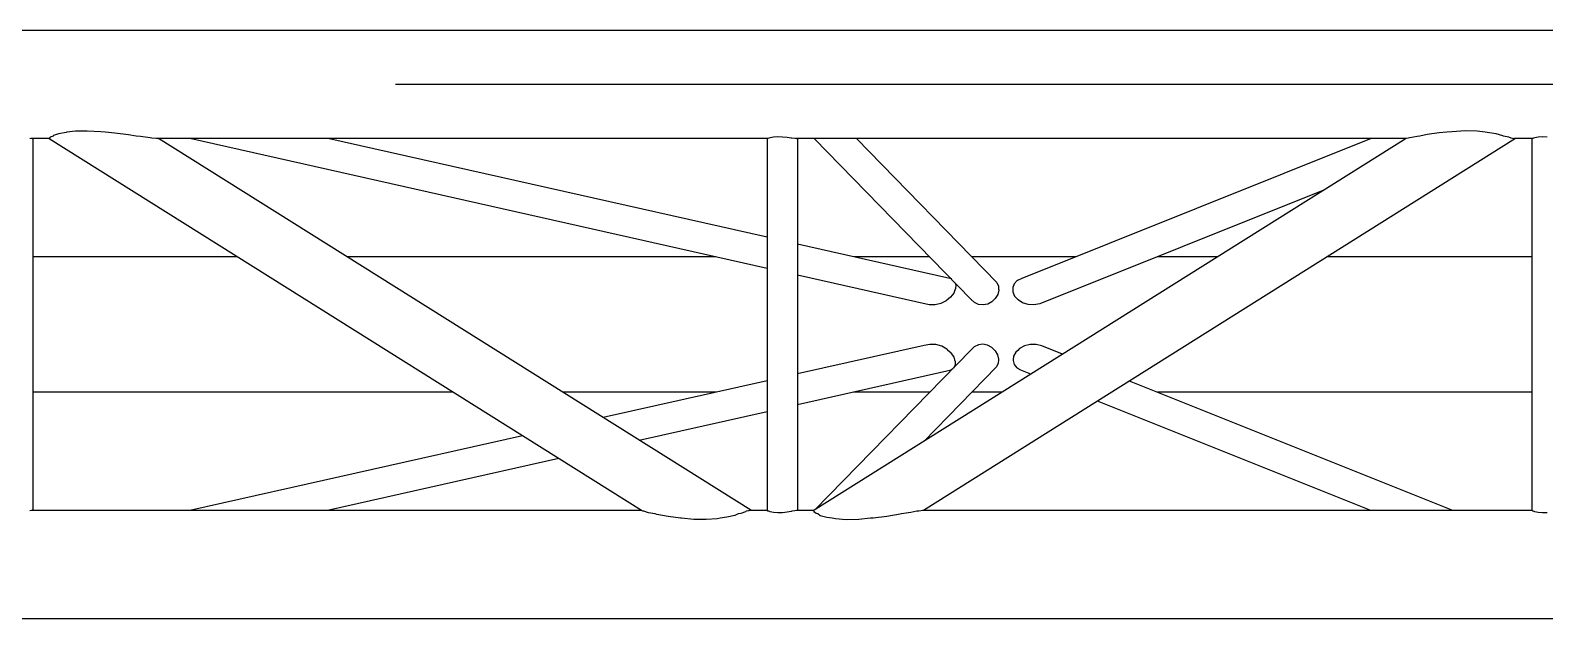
# Model space of a CAD drawing. Header units: millimetres. Extents: x 150209.93 to 150215.05, y 136675.65 to 136679.93.
# Drawn here: x 150210.6026 to 150210.7161, y 136677.4447 to 136677.4889 of the extents above; entities that cross this region are included whole.
import ezdxf

# ---------------------------------------------------------------- set-up
doc = ezdxf.new("R2010")
doc.units = ezdxf.units.MM
doc.header["$LTSCALE"] = 0.25
doc.linetypes.add('CENTER', pattern=[50.8, 31.75, -6.35, 6.35, -6.35])
doc.linetypes.add('XKITLINE00', pattern=[0])

# ---------------------------------------------------------------- blocks, each defined once
blk = doc.blocks.new('çatıı')
at = {"color": 8, "linetype": 'XKITLINE00'}
for p, q in [((9008.65, 9290.57), (7574.65, 9290.57)), ((8382.25, 9251.8), (8380.4, 9251.09)), ((8385.13, 9252.31), (8382.25, 9251.8)), ((8385.41, 9252.33), (8385.13, 9252.31)), ((8388.66, 9252.74), (8385.41, 9252.33)), ((8393.06, 9252.82), (8388.66, 9252.74)), ((8398.13, 9252.53), (8393.06, 9252.82)), ((8399.83, 9252.33), (8398.13, 9252.53)), ((8403.37, 9252.04), (8399.83, 9252.33)), ((8408.47, 9251.41), (8403.37, 9252.04)), ((8411.41, 9250.92), (8408.47, 9251.41)), ((8895.59, 9251.48), (8892.73, 9250.92)), ((8900.08, 9252.09), (8895.59, 9251.48)), ((8902.93, 9252.33), (8900.08, 9252.09)), ((8904.94, 9252.57), (8902.93, 9252.33)), ((8909.81, 9252.83), (8904.94, 9252.57)), ((8914.24, 9252.72), (8909.81, 9252.83)), ((8917.27, 9252.33), (8914.24, 9252.72)), ((8918.06, 9252.27), (8917.27, 9252.33)), ((8921.43, 9251.74), (8918.06, 9252.27)), ((8923.96, 9251.01), (8921.43, 9251.74)), ((8372.36, 9249.91), (8371.55, 9250.02)), ((8378.8, 9249.97), (8371.86, 9249.97)), ((8372.17, 9249.97), (8372.13, 9249.94)), ((8372.43, 9249.88), (8372.36, 9249.91)), ((8372.56, 9249.97), (8372.43, 9249.88)), ((8372.64, 9249.97), (8372.64, 9110.59)), ((8378.92, 9250.09), (8378.74, 9250.07)), ((8378.74, 9250.07), (8378.83, 9249.92)), ((8600.84, 9110.59), (8378.83, 9249.92)), ((8379.16, 9250.53), (8378.92, 9250.09)), ((8380.26, 9250.92), (8379.16, 9250.53)), ((8380.4, 9251.09), (8380.26, 9250.92)), ((8413.05, 9250.75), (8411.41, 9250.92)), ((8416.64, 9250.23), (8413.05, 9250.75)), ((8417.3, 9250.09), (8416.64, 9250.23)), ((8418.9, 9249.99), (8417.3, 9250.09)), ((8419.7, 9249.88), (8418.9, 9249.99)), ((8648.07, 9249.97), (8418.99, 9249.97)), ((8419.83, 9249.96), (8419.7, 9249.88)), ((8641.84, 9110.63), (8419.83, 9249.96)), ((8648.03, 9201.34), (8431.46, 9249.97)), ((8648.03, 9212.97), (8483.23, 9249.97)), ((8648.31, 9250.06), (8648.03, 9249.96)), ((8648.03, 9249.96), (8648.03, 9110.52)), ((8648.66, 9250.09), (8648.31, 9250.06)), ((8649.12, 9250.28), (8648.66, 9250.09)), ((8650.38, 9250.51), (8649.12, 9250.28)), ((8651.97, 9250.61), (8650.38, 9250.51)), ((8653.73, 9250.58), (8651.97, 9250.61)), ((8655.49, 9250.41), (8653.73, 9250.58)), ((8657.08, 9250.14), (8655.49, 9250.41)), ((8657.23, 9250.09), (8657.08, 9250.14)), ((8658.34, 9250.01), (8657.23, 9250.09)), ((8659.15, 9249.91), (8658.34, 9250.01)), ((8887.66, 9249.97), (8658.65, 9249.97)), ((8658.97, 9249.97), (8658.92, 9249.94)), ((8659.23, 9249.88), (8659.15, 9249.91)), ((8659.35, 9249.97), (8659.23, 9249.88)), ((8659.43, 9249.97), (8659.43, 9110.59)), ((8887.7, 9250), (8665.33, 9110.44)), ((8665.67, 9249.97), (8724.58, 9189.68)), ((8681.47, 9249.97), (8734.14, 9196.08)), ((8928.71, 9249.97), (8706.61, 9110.57)), ((8874.52, 9249.97), (8743.51, 9197.55)), ((8888.44, 9250.09), (8887.7, 9250)), ((8889.04, 9250.28), (8888.44, 9250.09)), ((8891.73, 9250.79), (8889.04, 9250.28)), ((8892.73, 9250.92), (8891.73, 9250.79)), ((8924.12, 9250.92), (8923.96, 9251.01)), ((8926.1, 9250.49), (8924.12, 9250.92)), ((8927, 9250.09), (8926.1, 9250.49)), ((8927.54, 9250.06), (8927, 9250.09)), ((8928.47, 9249.91), (8927.54, 9250.06)), ((8934.87, 9249.97), (8928.06, 9249.97)), ((8928.65, 9249.97), (8928.46, 9249.88)), ((8928.47, 9249.91), (8928.46, 9249.88)), ((8935.11, 9250.06), (8934.83, 9249.96)), ((8934.83, 9249.96), (8934.83, 9110.51)), ((8935.45, 9250.09), (8935.11, 9250.06)), ((8935.92, 9250.28), (8935.45, 9250.09)), ((8937.18, 9250.5), (8935.92, 9250.28)), ((8938.77, 9250.6), (8937.18, 9250.5)), ((8940.53, 9250.57), (8938.77, 9250.6)), ((8857.02, 9230.75), (8750.26, 9188.03)), ((8715.41, 9197.84), (8659.43, 9210.41)), ((8449.34, 9205.67), (8372.64, 9205.67)), ((8628.75, 9205.67), (8490.39, 9205.67)), ((8709.02, 9205.67), (8680.52, 9205.67)), ((8763.81, 9205.67), (8724.76, 9205.67)), ((8817.07, 9205.67), (8794.36, 9205.67)), ((8934.83, 9205.67), (8858.13, 9205.67)), ((8708.77, 9187.71), (8659.43, 9198.78)), ((8717.12, 9197.35), (8715.41, 9197.84)), ((8717.31, 9197.2), (8717.12, 9197.35)), ((8718.42, 9196.06), (8718.83, 9195.15)), ((8718.83, 9195.15), (8718.67, 9193.65)), ((8734.14, 9196.08), (8734.76, 9194.71)), ((8734.76, 9194.71), (8734.83, 9193.47)), ((8740.68, 9195.59), (8740.12, 9194.14)), ((8741.83, 9196.72), (8740.68, 9195.59)), ((8741.88, 9196.78), (8741.83, 9196.72)), ((8743.51, 9197.55), (8741.88, 9196.78)), ((8715.18, 9189.14), (8713.21, 9188.16)), ((8716.05, 9189.9), (8715.18, 9189.14)), ((8716.83, 9190.47), (8716.05, 9189.9)), ((8718.06, 9192.02), (8716.83, 9190.47)), ((8718.57, 9193.48), (8718.06, 9192.02)), ((8718.67, 9193.65), (8718.57, 9193.48)), ((8724.52, 9189.82), (8724.58, 9189.68)), ((8725.77, 9188.53), (8724.58, 9189.68)), ((8733.42, 9189.9), (8732.31, 9188.8)), ((8733.58, 9190.04), (8733.42, 9189.9)), ((8734.48, 9191.53), (8733.58, 9190.04)), ((8734.86, 9193.16), (8734.48, 9191.53)), ((8734.83, 9193.47), (8734.86, 9193.16)), ((8740.12, 9194.14), (8740.18, 9193.47)), ((8740.18, 9193.47), (8740.17, 9192.54)), ((8740.17, 9192.54), (8740.83, 9190.94)), ((8740.83, 9190.94), (8741.8, 9189.9)), ((8741.8, 9189.9), (8742.09, 9189.53)), ((8743.79, 9188.42), (8742.09, 9189.53)), ((8711.01, 9187.67), (8708.77, 9187.71)), ((8713.21, 9188.16), (8711.01, 9187.67)), ((8727.3, 9187.82), (8725.77, 9188.53)), ((8729.01, 9187.62), (8727.3, 9187.82)), ((8730.74, 9187.96), (8729.01, 9187.62)), ((8732.31, 9188.8), (8730.74, 9187.96)), ((8745.85, 9187.77), (8743.79, 9188.42)), ((8748.08, 9187.63), (8745.85, 9187.77)), ((8750.26, 9188.03), (8748.08, 9187.63)), ((8706.92, 9172.41), (8659.43, 9161.75)), ((8709.04, 9172.84), (8706.92, 9172.41)), ((8711.3, 9172.73), (8709.04, 9172.84)), ((8713.48, 9172.11), (8711.3, 9172.73)), ((8715.37, 9171.03), (8713.48, 9172.11)), ((8725.7, 9171.95), (8724.51, 9170.79)), ((8727.23, 9172.66), (8725.7, 9171.95)), ((8728.93, 9172.85), (8727.23, 9172.66)), ((8730.66, 9172.52), (8728.93, 9172.85)), ((8732.24, 9171.69), (8730.66, 9172.52)), ((8744.49, 9172.28), (8742.67, 9171.29)), ((8746.63, 9172.8), (8744.49, 9172.28)), ((8748.88, 9172.78), (8746.63, 9172.8)), ((8751.02, 9172.24), (8748.88, 9172.78)), ((8758.83, 9169.12), (8751.02, 9172.24)), ((8724.51, 9170.79), (8665.86, 9110.77)), ((8715.37, 9171.03), (8715.82, 9170.58)), ((8716.96, 9169.63), (8715.82, 9170.58)), ((8716.96, 9169.63), (8718.04, 9168.05)), ((8718.04, 9168.05), (8718.29, 9167.01)), ((8718.29, 9167.01), (8718.56, 9166.44)), ((8718.56, 9166.44), (8718.53, 9164.98)), ((8724.51, 9170.79), (8724.45, 9170.66)), ((8733.36, 9170.58), (8732.24, 9171.69)), ((8733.51, 9170.44), (8733.36, 9170.58)), ((8733.51, 9170.44), (8734.41, 9168.95)), ((8734.41, 9168.95), (8734.8, 9167.33)), ((8734.77, 9167.01), (8734.7, 9165.78)), ((8734.8, 9167.33), (8734.77, 9167.01)), ((8740.28, 9167), (8740.23, 9166.77)), ((8740.23, 9166.77), (8740.59, 9165.28)), ((8740.43, 9168.4), (8740.28, 9167)), ((8741.28, 9169.95), (8740.43, 9168.4)), ((8741.97, 9170.57), (8741.28, 9169.95)), ((8742.67, 9171.29), (8741.97, 9170.57)), ((8716.51, 9162.98), (8659.43, 9150.16)), ((8734.08, 9164.42), (8706.72, 9136.41)), ((8717.65, 9163.7), (8716.51, 9162.98)), ((8718.53, 9164.98), (8717.84, 9163.9)), ((8734.7, 9165.78), (8734.08, 9164.42)), ((8740.59, 9165.28), (8741.63, 9164.01)), ((8742.06, 9163.76), (8741.63, 9164.01)), ((8743.15, 9163.11), (8742.06, 9163.76)), ((8746.88, 9161.62), (8743.15, 9163.11)), ((8530.28, 9154.87), (8372.64, 9154.87)), ((8628.84, 9154.87), (8571.33, 9154.87)), ((8648.03, 9159.19), (8586.49, 9145.37)), ((8709.02, 9154.87), (8680.43, 9154.87)), ((8736.13, 9154.87), (8724.76, 9154.87)), ((8905.14, 9110.57), (8783.9, 9159.09)), ((8934.83, 9154.87), (8794.43, 9154.87)), ((8874.45, 9110.57), (8771.95, 9151.59)), ((8648.03, 9147.6), (8600.08, 9136.83)), ((8556.25, 9138.58), (8431.55, 9110.57)), ((8569.84, 9130.04), (8483.14, 9110.57)), ((8372.36, 9110.61), (8371.55, 9110.42)), ((8600.86, 9110.57), (8372.2, 9110.57)), ((8372.43, 9110.67), (8372.36, 9110.61)), ((8372.64, 9110.59), (8372.43, 9110.67)), ((8601.41, 9110.31), (8600.84, 9110.59)), ((8601.72, 9110.26), (8601.41, 9110.31)), ((8603.51, 9109.73), (8601.72, 9110.26)), ((8605.99, 9109.25), (8603.51, 9109.73)), ((8638.16, 9109.46), (8637.15, 9109.25)), ((8639.92, 9110.09), (8638.16, 9109.46)), ((8640.11, 9110.26), (8639.92, 9110.09)), ((8641.2, 9110.47), (8640.11, 9110.26)), ((8641.52, 9110.67), (8641.2, 9110.47)), ((8648.03, 9110.57), (8641.37, 9110.57)), ((8641.84, 9110.63), (8641.52, 9110.67)), ((8641.84, 9110.63), (8641.87, 9110.57)), ((8648.31, 9110.33), (8648.03, 9110.52)), ((8648.66, 9110.26), (8648.31, 9110.33)), ((8649.12, 9110.03), (8648.66, 9110.26)), ((8650.38, 9109.75), (8649.12, 9110.03)), ((8651.97, 9109.63), (8650.38, 9109.75)), ((8653.73, 9109.67), (8651.97, 9109.63)), ((8655.49, 9109.87), (8653.73, 9109.67)), ((8657.08, 9110.21), (8655.49, 9109.87)), ((8657.23, 9110.26), (8657.08, 9110.21)), ((8658.34, 9110.41), (8657.23, 9110.26)), ((8659.15, 9110.61), (8658.34, 9110.41)), ((8665.55, 9110.57), (8659, 9110.57)), ((8659.23, 9110.67), (8659.15, 9110.61)), ((8659.43, 9110.59), (8659.23, 9110.67)), ((8665.64, 9110.25), (8665.33, 9110.44)), ((8665.64, 9110.25), (8665.57, 9110.03)), ((8666.43, 9109.39), (8665.57, 9110.03)), ((8701.89, 9109.77), (8698.39, 9109.24)), ((8704.2, 9110.25), (8701.89, 9109.77)), ((8704.91, 9110.33), (8704.2, 9110.25)), ((8706.52, 9110.61), (8704.91, 9110.33)), ((8934.83, 9110.57), (8706.32, 9110.57)), ((8706.64, 9110.67), (8706.52, 9110.61)), ((8706.64, 9110.67), (8706.58, 9110.57)), ((8935.11, 9110.32), (8934.83, 9110.51)), ((8935.46, 9110.25), (8935.11, 9110.32)), ((8935.92, 9110.02), (8935.46, 9110.25)), ((8937.18, 9109.75), (8935.92, 9110.02)), ((8938.77, 9109.62), (8937.18, 9109.75)), ((8940.53, 9109.66), (8938.77, 9109.62)), ((8606.69, 9109.07), (8605.99, 9109.25)), ((8610.94, 9108.27), (8606.69, 9109.07)), ((8615.55, 9107.69), (8610.94, 9108.27)), ((8615.94, 9107.66), (8615.55, 9107.69)), ((8620.52, 9107.22), (8615.94, 9107.66)), ((8625.18, 9107.14), (8620.52, 9107.22)), ((8629.3, 9107.45), (8625.18, 9107.14)), ((8630.35, 9107.66), (8629.3, 9107.45)), ((8632.9, 9107.99), (8630.35, 9107.66)), ((8635.87, 9108.69), (8632.9, 9107.99)), ((8637.15, 9109.25), (8635.87, 9108.69)), ((8667, 9109.24), (8666.43, 9109.39)), ((8667.94, 9108.61), (8667, 9109.24)), ((8670.36, 9107.92), (8667.94, 9108.61)), ((8672.41, 9107.64), (8670.36, 9107.92)), ((8673.6, 9107.38), (8672.41, 9107.64)), ((8677.62, 9107.1), (8673.6, 9107.38)), ((8682.43, 9107.22), (8677.62, 9107.1)), ((8686.76, 9107.64), (8682.43, 9107.22)), ((8687.72, 9107.71), (8686.76, 9107.64)), ((8692.89, 9108.31), (8687.72, 9107.71)), ((8697.89, 9109.13), (8692.89, 9108.31)), ((8698.39, 9109.24), (8697.89, 9109.13)), ((9008.64, 9069.97), (7574.65, 9069.97))]:
    blk.add_line(p, q, dxfattribs=at)
at = {"color": 8, "linetype": 'CENTER'}
blk.add_line((9008.65, 9270.27), (7574.65, 9270.27), dxfattribs=at)

msp = doc.modelspace()

# ---------------------------------------------------------------- block references
at = {"xscale": 0.0002000170049888334, "yscale": 0.0002000170049888334, "zscale": 0.0002000170049888334}
msp.add_blockref('çatıı', (150208.92807, 136675.63059), dxfattribs=at)

doc.saveas('drawing.dxf')
